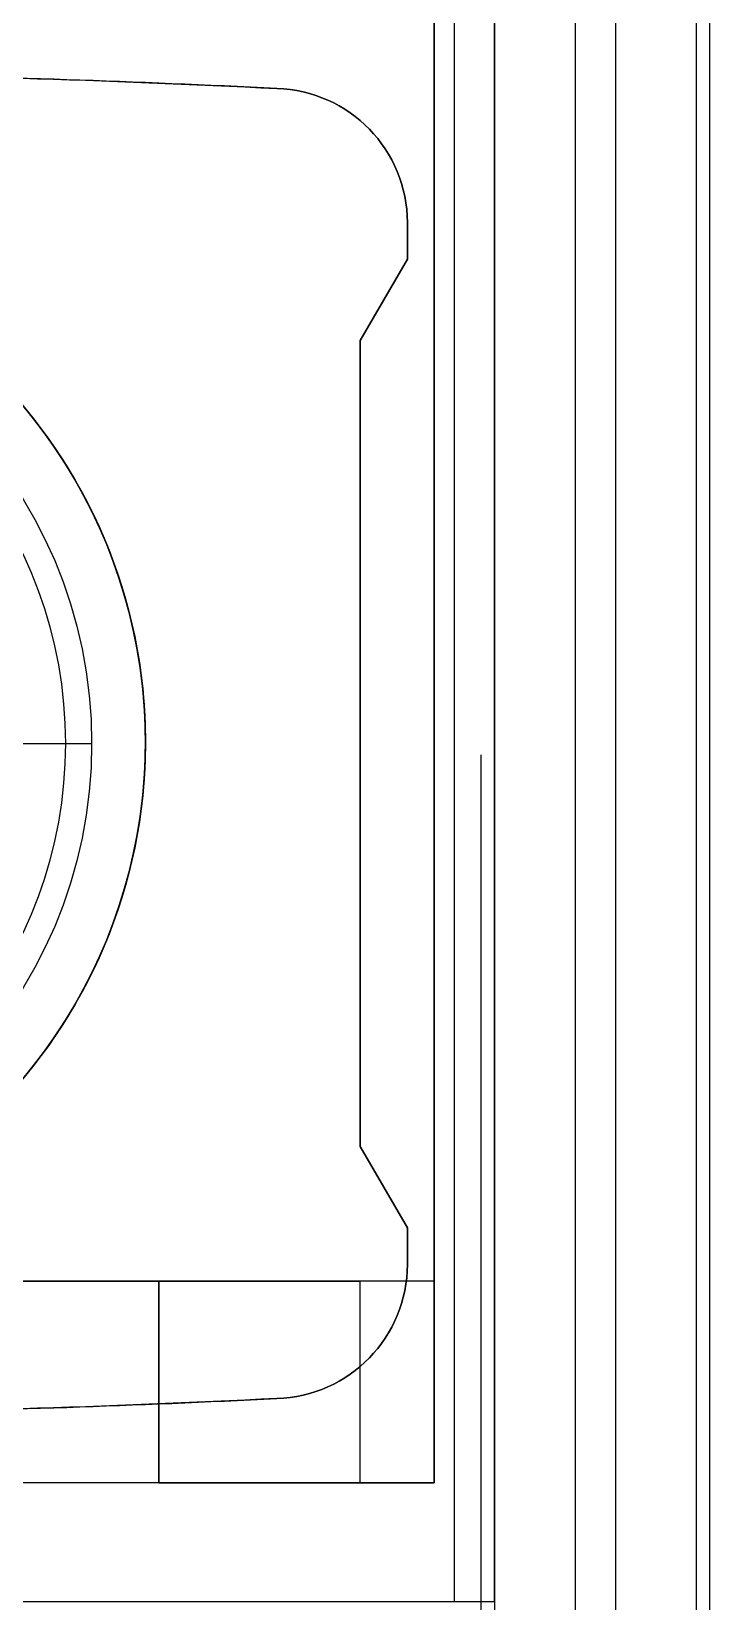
# Model space of a CAD drawing. Header units: inches. Extents: x 0 to 92454, y -34894 to 11.
# Drawn here: x 4.0335 to 4.2323, y 0.2598 to 0.7202 of the extents above; entities that cross this region are included whole.
import ezdxf

# ---------------------------------------------------------------- set-up
doc = ezdxf.new("R2010")
doc.units = ezdxf.units.IN
doc.header["$MEASUREMENT"] = 0

# ---------------------------------------------------------------- blocks, each defined once
blk = doc.blocks.new('2023_07_21_11_46_31_0481')
at = {"color": 7, "extrusion": (1, 0, 0)}
for p, q in [((107.5, 24.905, 87.4), (107.5, 4.705, 87.4)), ((107.5, 24.905, 85.5), (107.5, 4.705, 85.5)), ((107.4, 23.6, 124.1), (107.4, 4.9, 124.1)), ((107.4, 23.6, 88.2), (107.4, 0.6, 88.2)), ((105.45, 10.485, 99.989), (105.45, 23.15, 99.989)), ((105.45, 23.15, 98.489), (105.45, 10.485, 98.489)), ((105.25, 16.868, 99.99), (105.25, 16.596, 99.99)), ((105.25, 16.868, 101.99), (105.25, 16.868, 99.99)), ((105.25, 16.596, 101.99), (105.25, 16.868, 101.99)), ((105.25, 16.596, 101.99), (105.25, 16.596, 99.99)), ((104.9, 15.99, 100.145), (104.9, 9.99, 100.145)), ((104.9, 15.99, 102.16), (104.9, 15.99, 100.145)), ((104.9, 9.99, 102.16), (104.9, 15.99, 102.16)), ((105.8, 4.705, 87.4), (105.8, 12.905, 87.4)), ((105.8, 12.905, 94.9), (105.8, 12.905, 87.4)), ((105.8, 5.905, 94.9), (105.8, 12.905, 94.9)), ((104.9, 9.99, 102.16), (104.9, 9.99, 100.145)), ((105.25, 9.384, 99.99), (105.25, 9.112, 99.99)), ((105.25, 9.384, 101.99), (105.25, 9.384, 99.99)), ((105.25, 9.112, 101.99), (105.25, 9.384, 101.99)), ((105.25, 9.112, 101.99), (105.25, 9.112, 99.99)), ((103.4, 8.985, 94.9), (103.4, 7.485, 94.9)), ((103.4, 8.985, 94.989), (103.4, 8.985, 94.9)), ((103.4, 7.485, 94.989), (103.4, 8.985, 94.989)), ((105.45, 7.485, 96.489), (105.45, 8.985, 96.489)), ((105.45, 8.985, 96.989), (105.45, 8.985, 96.489)), ((103.4, 7.485, 94.9), (103.4, 7.485, 94.989)), ((105.45, 7.485, 96.489), (105.45, 7.485, 96.989))]:
    blk.add_line(p, q, dxfattribs=at)
at = {"color": 7}
for p, q in [((107.5, 24.905, 87.4), (107.5, 4.705, 87.4)), ((107.5, 24.905, 85.5), (107.5, 4.705, 85.5)), ((106.8, 24.517, 87.6), (106.8, 0, 87.6)), ((107.4, 23.6, 88.2), (107.4, 0.6, 88.2)), ((107.4, 23.6, 124.1), (107.4, 4.9, 124.1)), ((105.45, 10.485, 99.989), (105.45, 23.15, 99.989)), ((105.9, 23.15, 88.2), (105.9, 0.6, 88.2)), ((106.5, 23.15, 87.6), (106.5, 0, 87.6)), ((104.279, 17.868, 102.463), (104.279, 17.868, 100.42)), ((104.279, 17.868, 102.463), (104.279, 17.868, 100.42)), ((105.25, 16.868, 101.99), (105.25, 16.868, 99.99)), ((102.704, 12.99, 106.635), (102.9, 12.99, 104.4)), ((102.704, 12.99, 106.635), (102.9, 12.99, 104.4)), ((103.3, 13, 124.1), (103.3, 13, 106.4)), ((103.3, 13, 124.1), (103.3, 13, 106.4)), ((105.8, 5.905, 94.9), (105.8, 12.905, 94.9)), ((105.25, 9.112, 101.99), (105.25, 9.112, 99.99)), ((105.45, 8.985, 96.989), (93.35, 8.985, 96.989)), ((95.4, 8.985, 94.9), (103.4, 8.985, 94.9)), ((103.4, 8.985, 94.9), (103.4, 7.485, 94.9)), ((103.4, 7.485, 94.989), (103.4, 8.985, 94.989)), ((104.9, 7.485, 96.489), (104.9, 8.985, 96.489)), ((104.279, 8.112, 102.463), (104.279, 8.112, 100.42)), ((104.279, 8.112, 102.463), (104.279, 8.112, 100.42)), ((105.45, 7.485, 96.989), (93.35, 7.485, 96.989)), ((103.4, 7.485, 94.9), (95.4, 7.485, 94.9))]:
    blk.add_line(p, q, dxfattribs=at)
at = {"color": 7, "extrusion": (0, 0, -1)}
for p, q in [((106.8, 24.517, 87.6), (106.8, 0, 87.6)), ((105.45, 23.15, 98.489), (105.45, 10.485, 98.489)), ((105.6, 6.6, 106.4), (105.6, 23.15, 106.4)), ((105.6, 6.6, 100.333), (105.6, 23.15, 100.333)), ((105.9, 6.6, 100.333), (105.9, 23.15, 100.333)), ((106.5, 23.15, 87.6), (106.5, 0, 87.6)), ((105.45, 8.985, 96.489), (104.9, 8.985, 96.489)), ((104.9, 7.485, 96.489), (104.9, 8.985, 96.489)), ((105.45, 7.485, 96.489), (105.45, 8.985, 96.489)), ((104.9, 7.485, 96.489), (105.45, 7.485, 96.489)), ((100.3, 6.6, 119.7), (105.9, 6.6, 119.7)), ((101.1, 6.6, 106.4), (105.6, 6.6, 106.4)), ((105.6, 6.6, 100.333), (105.9, 6.6, 100.333)), ((105.9, 6.6, 119.7), (105.9, 3.9, 119.7))]:
    blk.add_line(p, q, dxfattribs=at)
at = {"color": 7, "extrusion": (-1, 0, 0)}
for p, q in [((105.6, 6.6, 106.4), (105.6, 23.15, 106.4)), ((105.6, 6.6, 100.333), (105.6, 23.15, 100.333)), ((105.9, 6.6, 100.333), (105.9, 23.15, 100.333)), ((105.9, 23.15, 88.2), (105.9, 0.6, 88.2)), ((105.6, 6.6, 106.4), (105.6, 6.6, 100.333)), ((105.9, 6.6, 119.7), (105.9, 3.9, 119.7)), ((105.9, 6.6, 119.7), (105.9, 6.6, 100.333))]:
    blk.add_line(p, q, dxfattribs=at)
at = {"color": 7, "extrusion": (-0.404415, 0, -0.914575)}
for p, q in [((105.25, 16.868, 99.99), (105.25, 16.596, 99.99)), ((105.25, 16.596, 99.99), (104.9, 15.99, 100.145)), ((104.9, 15.99, 100.145), (104.9, 9.99, 100.145)), ((104.9, 9.99, 100.145), (105.25, 9.384, 99.99)), ((105.25, 9.384, 99.99), (105.25, 9.112, 99.99))]:
    blk.add_line(p, q, dxfattribs=at)
at = {"color": 7, "extrusion": (0.43787, 0, 0.899038)}
for p, q in [((105.25, 16.596, 101.99), (105.25, 16.868, 101.99)), ((104.9, 15.99, 102.16), (105.25, 16.596, 101.99)), ((104.9, 9.99, 102.16), (104.9, 15.99, 102.16)), ((105.25, 9.384, 101.99), (104.9, 9.99, 102.16)), ((105.25, 9.112, 101.99), (105.25, 9.384, 101.99))]:
    blk.add_line(p, q, dxfattribs=at)
at = {"color": 7, "extrusion": (0.866025, -0.5, 0)}
for p, q in [((105.25, 16.596, 99.99), (104.9, 15.99, 100.145)), ((104.9, 15.99, 102.16), (105.25, 16.596, 101.99)), ((105.25, 16.596, 101.99), (105.25, 16.596, 99.99)), ((104.9, 15.99, 102.16), (104.9, 15.99, 100.145))]:
    blk.add_line(p, q, dxfattribs=at)
at = {"color": 7, "extrusion": (0, 1, 0)}
for p, q in [((105.8, 12.905, 94.9), (105.8, 12.905, 87.4)), ((105.45, 8.985, 96.989), (93.35, 8.985, 96.989)), ((95.4, 8.985, 94.9), (103.4, 8.985, 94.9)), ((103.4, 8.985, 94.989), (103.4, 8.985, 94.9)), ((105.45, 8.985, 96.489), (104.9, 8.985, 96.489)), ((105.45, 8.985, 96.989), (105.45, 8.985, 96.489))]:
    blk.add_line(p, q, dxfattribs=at)
at = {"color": 7, "extrusion": (0.866025, 0.5, 0)}
for p, q in [((104.9, 9.99, 100.145), (105.25, 9.384, 99.99)), ((104.9, 9.99, 102.16), (104.9, 9.99, 100.145)), ((105.25, 9.384, 101.99), (104.9, 9.99, 102.16)), ((105.25, 9.384, 101.99), (105.25, 9.384, 99.99))]:
    blk.add_line(p, q, dxfattribs=at)
at = {"color": 7, "extrusion": (0, -1, 0)}
for p, q in [((105.45, 7.485, 96.989), (93.35, 7.485, 96.989)), ((103.4, 7.485, 94.9), (95.4, 7.485, 94.9)), ((103.4, 7.485, 94.9), (103.4, 7.485, 94.989)), ((104.9, 7.485, 96.489), (105.45, 7.485, 96.489)), ((105.45, 7.485, 96.489), (105.45, 7.485, 96.989)), ((100.3, 6.6, 119.7), (105.9, 6.6, 119.7)), ((101.1, 6.6, 106.4), (105.6, 6.6, 106.4)), ((105.6, 6.6, 106.4), (105.6, 6.6, 100.333)), ((105.6, 6.6, 100.333), (105.9, 6.6, 100.333)), ((105.9, 6.6, 119.7), (105.9, 6.6, 100.333))]:
    blk.add_line(p, q, dxfattribs=at)
at = {"color": 7, "extrusion": (0, 0, -1)}
for centre, radius, start, end in [((-99.4, 13, -124.1), 3.9, 0, 180), ((-99.4, 12.99, -104.4), 3.5, 0, 180), ((-99.4, 12.99, -104.4), 3.5, 0, 180), ((-99.4, 13, -106.4), 3.9, 115.8424, 180), ((-99.4, 12.99, -106.635), 3.304, 100.3512, 180), ((-99.4, 12.99, -106.635), 3.304, 100.3512, 180), ((-99.4, 13, -124.1), 3.9, 180, 0), ((-99.4, 12.99, -104.4), 3.5, 180, 0), ((-99.4, 12.99, -104.4), 3.5, 180, 0), ((-99.4, 12.99, -106.635), 3.304, 180, 259.6488), ((-99.4, 12.99, -106.635), 3.304, 180, 259.6488), ((-99.4, 13, -106.4), 3.9, 180, 244.1576)]:
    blk.add_arc(centre, radius, start, end, dxfattribs=at)
at = {"color": 7}
for centre, start, end in [((99.4, 13, 124.1), 0, 180), ((99.4, 13, 106.4), 0, 64.1576), ((99.4, 13, 124.1), 180, 0), ((99.4, 13, 106.4), 295.8424, 0)]:
    blk.add_arc(centre, 3.9, start, end, dxfattribs=at)
at = {"color": 7, "extrusion": (0, 1, 0)}
for centre, radius, start, end in [((-102.306, 106.6, 12.99), 0.4, 90, 175), ((-102.306, 106.6, 12.99), 0.4, 90, 175), ((-104.9, 94.989, 8.985), 1.5, 0, 90), ((-104.9, 94.989, 7.485), 1.5, 0, 90)]:
    blk.add_arc(centre, radius, start, end, dxfattribs=at)
at = {"color": 7, "extrusion": (1, 0, 0)}
for radius in [3, 1.5]:
    blk.add_arc((10.485, 96.989, 105.45), radius, 90, 180, dxfattribs=at)
at = {"color": 7, "extrusion": (-1, 0, 0)}
for radius, start in [(1.5, 360), (3, 0)]:
    blk.add_arc((-10.485, 96.989, -105.45), radius, start, 90, dxfattribs=at)
at = {"color": 7, "extrusion": (0, -1, 0)}
for centre in [(104.9, 94.989, -8.985), (104.9, 94.989, -7.485)]:
    blk.add_arc(centre, 1.5, 90, 180, dxfattribs=at)
at = {"color": 7, "extrusion": (-0.404415, -6.16298e-33, -0.914575)}
blk.add_ellipse((99.4, -79.418, 102.577), major_axis=(-97.408, 0, 43.073), ratio=0.914575, start_param=1.581866, end_param=1.620901, dxfattribs=at)
blk.add_ellipse((99.4, -79.418, 102.577), major_axis=(-97.408, 0, 43.073), ratio=0.914575, start_param=1.581866, end_param=1.620901, dxfattribs=at)
at = {"color": 7, "extrusion": (0.43787, 3.08149e-33, 0.899038)}
blk.add_ellipse((99.4, -79.418, 104.839), major_axis=(-97.408, 0, 47.442), ratio=0.899038, start_param=-1.620901, end_param=-1.588778, dxfattribs=at)
blk.add_ellipse((99.4, -79.418, 104.839), major_axis=(-97.408, 0, 47.442), ratio=0.899038, start_param=-1.620901, end_param=-1.588778, dxfattribs=at)
at = {"color": 7, "extrusion": (-0.404415, 5.3926e-33, -0.914575)}
blk.add_ellipse((104.25, 16.868, 100.432), major_axis=(1, 0, -0.442), ratio=0.914575, start_param=-1.542233, end_param=0, dxfattribs=at)
blk.add_ellipse((104.25, 16.868, 100.432), major_axis=(1, 0, -0.442), ratio=0.914575, start_param=-1.542233, end_param=0, dxfattribs=at)
at = {"color": 7, "extrusion": (0.43787, 0, 0.899038)}
blk.add_ellipse((104.25, 16.868, 102.477), major_axis=(1, 0, -0.487), ratio=0.899038, start_param=0, end_param=1.542233, dxfattribs=at)
blk.add_ellipse((104.25, 16.868, 102.477), major_axis=(1, 0, -0.487), ratio=0.899038, start_param=0, end_param=1.542233, dxfattribs=at)
at = {"color": 7, "extrusion": (-0.404415, 2.06795e-25, -0.914575)}
blk.add_ellipse((104.25, 9.112, 100.432), major_axis=(1, 0, -0.442), ratio=0.914575, start_param=0, end_param=1.542233, dxfattribs=at)
blk.add_ellipse((104.25, 9.112, 100.432), major_axis=(1, 0, -0.442), ratio=0.914575, start_param=0, end_param=1.542233, dxfattribs=at)
at = {"color": 7, "extrusion": (0.43787, -2.06795e-25, 0.899038)}
blk.add_ellipse((104.25, 9.112, 102.477), major_axis=(1, 0, -0.487), ratio=0.899038, start_param=-1.542233, end_param=0, dxfattribs=at)
blk.add_ellipse((104.25, 9.112, 102.477), major_axis=(1, 0, -0.487), ratio=0.899038, start_param=-1.542233, end_param=0, dxfattribs=at)
at = {"color": 7, "extrusion": (-0.404415, -1.2326e-32, -0.914575)}
blk.add_ellipse((99.4, 105.398, 102.577), major_axis=(97.408, 0, -43.073), ratio=0.914575, start_param=1.520692, end_param=1.559726, dxfattribs=at)
blk.add_ellipse((99.4, 105.398, 102.577), major_axis=(97.408, 0, -43.073), ratio=0.914575, start_param=1.520692, end_param=1.559726, dxfattribs=at)
at = {"color": 7, "extrusion": (0.43787, -4.93038e-32, 0.899038)}
blk.add_ellipse((99.4, 105.398, 104.839), major_axis=(97.408, 0, -47.442), ratio=0.899038, start_param=-1.552815, end_param=-1.520692, dxfattribs=at)
blk.add_ellipse((99.4, 105.398, 104.839), major_axis=(97.408, 0, -47.442), ratio=0.899038, start_param=-1.552815, end_param=-1.520692, dxfattribs=at)

msp = doc.modelspace()

# ---------------------------------------------------------------- block references
at = {"xscale": 0.03937007874015748, "yscale": 0.03937007874015748, "zscale": 0.03937007874015748}
msp.add_blockref('2023_07_21_11_46_31_0481', (0, 0), dxfattribs=at)
msp.add_blockref('2023_07_21_11_46_31_0481', (0, 0), dxfattribs=at)

doc.saveas('drawing.dxf')
